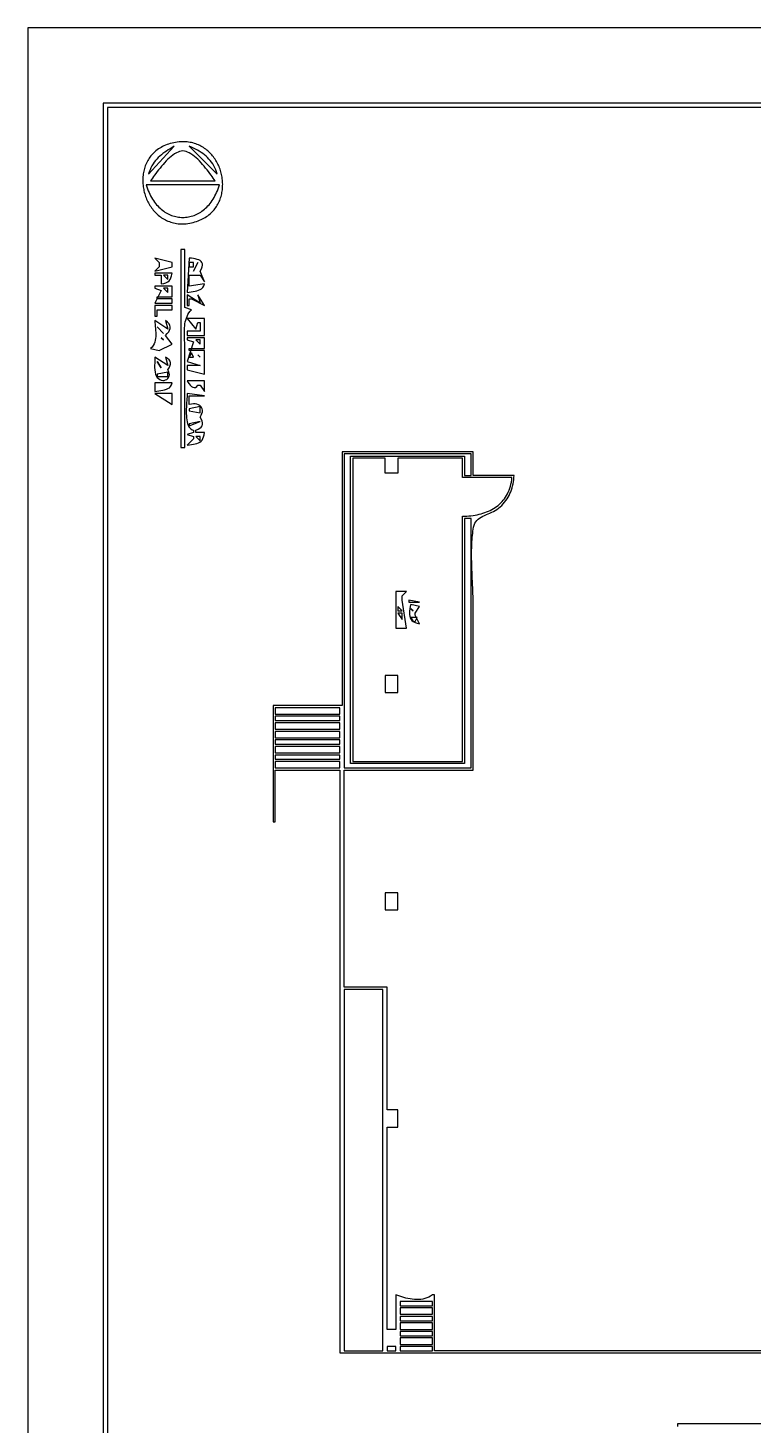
# Model space of a CAD drawing. Extents: x 0 to 792, y 0 to 1224.
# Drawn here: x 0 to 337, y 574 to 1224 of the extents above; entities that cross this region are included whole.
import ezdxf

# ---------------------------------------------------------------- set-up
doc = ezdxf.new("R2010")
doc.units = 0
doc.layers.add('C7', color=7, linetype='CONTINUOUS')

msp = doc.modelspace()

# ---------------------------------------------------------------- linework, layer by layer
at = {"layer": 'C7'}
for points in [[(0, 1224)], [(0, 1224), (0, 0), (792, 0), (792, 1224), (0, 1224)], [(35, 1189), (35, 53), (757, 53), (757, 1189), (35, 1189)], [(37, 1187), (37, 55), (755, 55), (755, 1187), (37, 1187)], [(67, 1170.4668), (66.1896, 1170.2551), (65.4059, 1170.0186), (64.6488, 1169.7579), (63.9181, 1169.4736), (63.2136, 1169.1666), (62.535, 1168.8375), (61.8823, 1168.4869), (61.2553, 1168.1157), (60.6537, 1167.7245), (60.0775, 1167.3141), (59.5264, 1166.8851), (59.0002, 1166.4382), (58.4988, 1165.9742), (58.022, 1165.4937), (57.5696, 1164.9976), (57.1414, 1164.4864), (56.7373, 1163.9609), (56.3571, 1163.4217), (56.0006, 1162.8697), (55.6676, 1162.3055), (55.358, 1161.7298), (55.0715, 1161.1434), (54.8081, 1160.5469), (54.5674, 1159.941), (54.3495, 1159.3264), (54.1539, 1158.704), (53.9807, 1158.0742), (53.8296, 1157.438), (53.7004, 1156.7959), (53.593, 1156.1488), (53.5071, 1155.4972), (53.4426, 1154.8419), (53.3994, 1154.1836), (53.3772, 1153.5231), (53.3759, 1152.861), (53.3953, 1152.198), (53.4352, 1151.5348), (53.4954, 1150.8722), (53.5758, 1150.2109), (53.6762, 1149.5515), (53.7964, 1148.8948), (53.9362, 1148.2415), (54.0955, 1147.5923), (54.274, 1146.9478), (54.4716, 1146.3089), (54.6882, 1145.6762), (54.9235, 1145.0504), (55.1773, 1144.4322), (55.4496, 1143.8224), (55.74, 1143.2216), (56.0485, 1142.6306), (56.3748, 1142.05), (56.7188, 1141.4806), (57.0804, 1140.923), (57.4592, 1140.3781), (57.8552, 1139.8464), (58.2681, 1139.3287), (58.6979, 1138.8258), (59.1442, 1138.3382), (59.607, 1137.8668), (60.0861, 1137.4122), (60.5812, 1136.9751), (61.0923, 1136.5563), (61.619, 1136.1564), (62.1613, 1135.7762), (62.719, 1135.4163), (63.2919, 1135.0776), (63.8798, 1134.7606), (64.4826, 1134.4661), (65.1, 1134.1948), (65.7318, 1133.9474), (66.378, 1133.7246), (67.0384, 1133.5271), (67.7127, 1133.3557), (68.4007, 1133.211), (69.1024, 1133.0938), (69.8174, 1133.0047), (70.5458, 1132.9444), (71.2871, 1132.9138), (72.0414, 1132.9134), (72.8084, 1132.944), (73.5879, 1133.0063), (74.3798, 1133.101), (75.1839, 1133.2287), (76, 1133.3904)], [(76, 1133.3903), (76.8136, 1133.5821), (77.6021, 1133.7978), (78.3656, 1134.0367), (79.1043, 1134.2982), (79.8182, 1134.5816), (80.5076, 1134.8863), (81.1726, 1135.2116), (81.8133, 1135.5569), (82.4299, 1135.9215), (83.0226, 1136.3048), (83.5914, 1136.7062), (84.1366, 1137.125), (84.6583, 1137.5605), (85.1567, 1138.0121), (85.6318, 1138.4792), (86.0839, 1138.961), (86.5131, 1139.4571), (86.9196, 1139.9666), (87.3034, 1140.489), (87.6648, 1141.0237), (88.0039, 1141.5699), (88.3209, 1142.127), (88.6158, 1142.6945), (88.889, 1143.2715), (89.1404, 1143.8576), (89.3702, 1144.452), (89.5787, 1145.0541), (89.766, 1145.6632), (89.9321, 1146.2787), (90.0773, 1146.9), (90.2017, 1147.5264), (90.3055, 1148.1573), (90.3888, 1148.792), (90.4517, 1149.4298), (90.4945, 1150.0702), (90.5172, 1150.7124), (90.5201, 1151.3559), (90.5032, 1151.9999), (90.4667, 1152.6439), (90.4107, 1153.2872), (90.3355, 1153.9291), (90.2412, 1154.569), (90.1279, 1155.2063), (89.9957, 1155.8402), (89.8449, 1156.4702), (89.6755, 1157.0956), (89.4877, 1157.7158), (89.2818, 1158.3301), (89.0577, 1158.9379), (88.8157, 1159.5384), (88.556, 1160.1312), (88.2786, 1160.7155), (87.9837, 1161.2906), (87.6715, 1161.856), (87.3421, 1162.411), (86.9957, 1162.9549), (86.6325, 1163.4871), (86.2525, 1164.007), (85.8559, 1164.5138), (85.4429, 1165.007), (85.0137, 1165.486), (84.5683, 1165.9499), (84.1069, 1166.3983), (83.6298, 1166.8305), (83.1369, 1167.2458), (82.6286, 1167.6435), (82.1049, 1168.0231), (81.5659, 1168.3838), (81.0119, 1168.7251), (80.443, 1169.0463), (79.8593, 1169.3467), (79.261, 1169.6257), (78.6482, 1169.8827), (78.0212, 1170.1169), (77.3799, 1170.3278), (76.7247, 1170.5147), (76.0556, 1170.677), (75.3728, 1170.814), (74.6764, 1170.925), (73.9666, 1171.0095), (73.2435, 1171.0667), (72.5074, 1171.0961), (71.7583, 1171.0969), (70.9964, 1171.0686), (70.2218, 1171.0104), (69.4347, 1170.9218), (68.6353, 1170.8021), (67.8236, 1170.6506), (67, 1170.4668)], [(68, 1169), (67.0552, 1168.4356), (66.1388, 1167.8759), (65.2515, 1167.3165), (64.3942, 1166.7531), (63.5676, 1166.1813), (62.7728, 1165.5967), (62.0103, 1164.9951), (61.2811, 1164.3719), (60.586, 1163.7229), (59.9258, 1163.0438), (59.3014, 1162.33), (58.7135, 1161.5774), (58.163, 1160.7814), (57.6507, 1159.9379), (57.1774, 1159.0423), (56.744, 1158.0903), (56.3512, 1157.0777), (56, 1156), (68, 1169)], [(57, 1153), (87, 1153), (86.5982, 1153.5696), (86.1478, 1154.2042), (85.6521, 1154.8948), (85.1143, 1155.6325), (84.5377, 1156.4084), (83.9257, 1157.2135), (83.2815, 1158.039), (82.6085, 1158.8759), (81.9098, 1159.7152), (81.1889, 1160.5481), (80.449, 1161.3657), (79.6935, 1162.1589), (78.9255, 1162.919), (78.1484, 1163.6369), (77.3656, 1164.3038), (76.5802, 1164.9107), (75.7956, 1165.4487), (75.0151, 1165.9089), (74.242, 1166.2824), (73.4796, 1166.5602), (72.7311, 1166.7334), (72, 1166.7932), (71.2688, 1166.7334), (70.5203, 1166.5602), (69.7579, 1166.2824), (68.9847, 1165.9089), (68.2042, 1165.4487), (67.4197, 1164.9107), (66.6343, 1164.3038), (65.8514, 1163.6369), (65.0743, 1162.919), (64.3064, 1162.1589), (63.5508, 1161.3657), (62.8109, 1160.5481), (62.09, 1159.7152), (61.3914, 1158.8759), (60.7183, 1158.039), (60.0741, 1157.2135), (59.4621, 1156.4084), (58.8856, 1155.6325), (58.3478, 1154.8948), (57.8521, 1154.2042), (57.4017, 1153.5696), (57, 1153)], [(75, 1169), (88, 1156), (87.6569, 1157.0571), (87.2732, 1158.0594), (86.8491, 1159.0092), (86.3852, 1159.9088), (85.8821, 1160.7607), (85.3402, 1161.5672), (84.7601, 1162.3307), (84.1422, 1163.0536), (83.4871, 1163.7381), (82.7953, 1164.3868), (82.0673, 1165.0019), (81.3035, 1165.5858), (80.5045, 1166.141), (79.6709, 1166.6697), (78.803, 1167.1744), (77.9015, 1167.6574), (76.9668, 1168.1211), (75.9995, 1168.5678), (75, 1169)], [(55, 1151), (55.2854, 1150.0717), (55.5943, 1149.1729), (55.9259, 1148.3036), (56.2793, 1147.4637), (56.6539, 1146.6533), (57.0488, 1145.8724), (57.4634, 1145.1209), (57.8969, 1144.3989), (58.3485, 1143.7064), (58.8175, 1143.0434), (59.303, 1142.4098), (59.8045, 1141.8057), (60.321, 1141.231), (60.8519, 1140.6859), (61.3963, 1140.1702), (61.9536, 1139.6839), (62.523, 1139.2272), (63.1037, 1138.7999), (63.695, 1138.402), (64.2961, 1138.0337), (64.9062, 1137.6948), (65.5247, 1137.3854), (66.1507, 1137.1054), (66.7835, 1136.8549), (67.4223, 1136.6339), (68.0664, 1136.4424), (68.7151, 1136.2803), (69.3675, 1136.1477), (70.023, 1136.0445), (70.6807, 1135.9709), (71.3399, 1135.9267), (71.9999, 1135.9119), (72.6599, 1135.9267), (73.3191, 1135.9709), (73.9768, 1136.0446), (74.6323, 1136.1477), (75.2847, 1136.2803), (75.9334, 1136.4424), (76.5775, 1136.6339), (77.2164, 1136.8549), (77.8492, 1137.1054), (78.4752, 1137.3854), (79.0936, 1137.6948), (79.7038, 1138.0337), (80.3049, 1138.4021), (80.8961, 1138.7999), (81.4768, 1139.2272), (82.0462, 1139.684), (82.6035, 1140.1702), (83.148, 1140.6859), (83.6789, 1141.2311), (84.1954, 1141.8057), (84.6968, 1142.4098), (85.1824, 1143.0434), (85.6514, 1143.7064), (86.103, 1144.399), (86.5364, 1145.1209), (86.951, 1145.8724), (87.346, 1146.6533), (87.7206, 1147.4637), (88.074, 1148.3036), (88.4056, 1149.1729), (88.7145, 1150.0717), (89, 1151), (55, 1151)], [(71, 1121), (71, 1029), (73, 1029), (73, 1074), (72.9897, 1074.9053), (72.9624, 1075.8298), (72.9232, 1076.7702), (72.8772, 1077.7238), (72.8294, 1078.6873), (72.785, 1079.6578), (72.7492, 1080.6323), (72.7269, 1081.6077), (72.7233, 1082.581), (72.7436, 1083.5493), (72.7928, 1084.5094), (72.876, 1085.4584), (72.9984, 1086.3933), (73.165, 1087.311), (73.381, 1088.2084), (73.6515, 1089.0827), (73.9816, 1089.9307), (74.3764, 1090.7494), (74.8409, 1091.5359), (75.3804, 1092.2871), (76, 1093), (73, 1094), (73, 1121), (71, 1121)], [(59, 1117), (61, 1115), (61, 1114), (61, 1113), (59, 1111), (67, 1113), (67, 1115), (59, 1117)], [(75, 1117), (74, 1101), (74.9339, 1101.2129), (75.8717, 1101.3718), (76.7984, 1101.5048), (77.6987, 1101.6398), (78.5577, 1101.805), (79.3604, 1102.0284), (80.0915, 1102.338), (80.7361, 1102.7619), (81.2791, 1103.3282), (81.7054, 1104.0648), (82, 1105), (75, 1104), (75, 1109), (79, 1109), (80, 1109), (82, 1106), (80, 1111), (80.6082, 1112.0273), (80.983, 1112.9268), (81.1427, 1113.7078), (81.1061, 1114.3793), (80.8916, 1114.9504), (80.5177, 1115.4303), (80.0032, 1115.828), (79.3665, 1116.1527), (78.6261, 1116.4135), (77.8008, 1116.6195), (76.9089, 1116.7798), (75.9691, 1116.9036), (75, 1117)], [(75, 1115), (75, 1113), (77, 1113), (77, 1115), (75, 1115)], [(79, 1115), (77, 1111), (79, 1115)], [(59, 1110), (59, 1109), (62, 1109), (62, 1105), (63.1887, 1105.2378), (64.1659, 1105.5358), (64.9568, 1105.9192), (65.5867, 1106.4132), (66.0807, 1107.0431), (66.4641, 1107.834), (66.7621, 1108.8112), (67, 1110), (59, 1110)], [(63, 1109), (65, 1107), (65, 1109), (63, 1109)], [(59, 1104), (59, 1103), (62, 1102), (59, 1096), (67, 1096), (67, 1098), (60, 1098), (60, 1099), (67, 1099), (67, 1104), (59, 1104)], [(63, 1103), (65, 1101), (65, 1103), (63, 1103)], [(74, 1100), (74, 1095), (75, 1095), (75, 1098), (76, 1098), (82, 1095), (79, 1100), (80, 1096), (74, 1100)], [(59, 1095), (59, 1090), (60, 1090), (60, 1093), (67, 1093), (67, 1095), (59, 1095)], [(59, 1088), (59.0253, 1087.0627), (59.0848, 1086.1181), (59.1654, 1085.1701), (59.2539, 1084.2228), (59.3372, 1083.2802), (59.4022, 1082.3463), (59.4358, 1081.4252), (59.4248, 1080.5209), (59.3563, 1079.6374), (59.2169, 1078.7788), (58.9937, 1077.9491), (58.6736, 1077.1523), (58.2433, 1076.3925), (57.6898, 1075.6737), (57, 1075), (61, 1074), (67, 1077), (64, 1081), (64.789, 1081.8874), (65.4191, 1082.721), (65.8738, 1083.5121), (66.1367, 1084.272), (66.1913, 1085.0119), (66.0214, 1085.7434), (65.6104, 1086.4777), (64.9421, 1087.2261), (64, 1088), (65, 1084), (59, 1088)], [(60, 1085), (63, 1082), (60, 1085)], [(74, 1089), (78, 1084), (79, 1087), (80, 1087), (80, 1083), (74, 1083), (74, 1081), (82, 1081), (82, 1089), (74, 1089)], [(62, 1080), (63, 1079), (62, 1080)], [(74, 1080), (74, 1079), (77, 1078), (74, 1069), (80, 1067), (74, 1067), (74, 1065), (82, 1063), (82, 1074), (75, 1074), (75, 1075), (82, 1075), (82, 1080), (74, 1080)], [(78, 1079), (80, 1077), (80, 1079), (78, 1079)], [(76, 1073), (75, 1071), (77, 1071), (76, 1073)], [(79, 1072), (80, 1071), (79, 1072)], [(59, 1071), (58.997, 1070.1729), (58.9662, 1069.2407), (58.9271, 1068.2331), (58.8991, 1067.1799), (58.9016, 1066.1106), (58.954, 1065.0551), (59.0759, 1064.0431), (59.2866, 1063.1042), (59.6056, 1062.2682), (60.0524, 1061.5648), (60.6611, 1060.9545), (61.3146, 1060.5217), (61.9917, 1060.255), (62.6716, 1060.1429), (63.3331, 1060.1739), (63.9554, 1060.3366), (64.5174, 1060.6194), (64.9981, 1061.0109), (65.3765, 1061.4996), (65.6317, 1062.0741), (65.7426, 1062.7228), (65.6883, 1063.4344), (65.4477, 1064.1972), (65, 1065), (65.5996, 1065.97), (66.0151, 1066.8375), (66.2349, 1067.6223), (66.2476, 1068.3442), (66.0419, 1069.0231), (65.6063, 1069.6788), (64.9295, 1070.3311), (64, 1071), (65, 1067), (59, 1071)], [(60, 1069), (62, 1066), (60, 1069)], [(59, 1059), (59, 1055), (59.9339, 1055.2129), (60.8717, 1055.3718), (61.7984, 1055.5048), (62.6987, 1055.6399), (63.5577, 1055.805), (64.3604, 1056.0284), (65.0915, 1056.338), (65.7361, 1056.7619), (66.2791, 1057.3282), (66.7054, 1058.0648), (67, 1059), (59, 1059)], [(60, 1063), (60, 1062), (65, 1062), (65, 1064), (60, 1063)], [(74, 1060), (74.3984, 1059.2796), (74.8779, 1058.5682), (75.4204, 1057.9154), (76.0081, 1057.3707), (76.6232, 1056.9835), (77.2478, 1056.8033), (77.864, 1056.8796), (78.454, 1057.262), (79, 1058), (80, 1058), (82, 1055), (82, 1060), (74, 1060)], [(59, 1054), (67, 1049), (67, 1054), (59, 1054)], [(74, 1054), (73.9873, 1053.317), (73.9531, 1052.55), (73.9034, 1051.7102), (73.8439, 1050.8089), (73.7804, 1049.8573), (73.7189, 1048.8668), (73.6652, 1047.8486), (73.625, 1046.814), (73.6043, 1045.7742), (73.6089, 1044.7406), (73.6446, 1043.7244), (73.7173, 1042.7368), (73.8329, 1041.7893), (73.9971, 1040.8929), (74.2158, 1040.0591), (74.4948, 1039.299), (74.8401, 1038.624), (75.2574, 1038.0453), (75.7526, 1037.5742), (76.3315, 1037.222), (77, 1037), (77, 1036), (74, 1035), (77, 1034), (77, 1033), (74, 1030), (75.0538, 1030.1826), (76.0403, 1030.3432), (76.9579, 1030.5003), (77.8049, 1030.6727), (78.5799, 1030.8791), (79.2813, 1031.1383), (79.9075, 1031.4688), (80.4571, 1031.8895), (80.9284, 1032.419), (81.3198, 1033.0761), (81.63, 1033.8795), (81.8572, 1034.8479), (82, 1036), (78, 1036), (78, 1037), (79.0553, 1037.4113), (79.9038, 1037.8778), (80.5449, 1038.4032), (80.978, 1038.9912), (81.2024, 1039.6456), (81.2174, 1040.3699), (81.0225, 1041.168), (80.6169, 1042.0434), (80, 1043), (80.5432, 1043.9339), (80.9054, 1044.8043), (81.0971, 1045.6077), (81.1289, 1046.3405), (81.0116, 1046.999), (80.7557, 1047.5798), (80.372, 1048.0793), (79.871, 1048.4939), (79.2634, 1048.8201), (78.56, 1049.0543), (77.7712, 1049.193), (76.9079, 1049.2325), (75.9806, 1049.1693), (75, 1049), (75, 1053), (82, 1053), (74, 1054)], [(75, 1047), (75, 1046), (80, 1045), (80, 1048), (75, 1047)], [(75, 1040), (75, 1039), (80, 1041), (75, 1040)], [(78, 1034), (80, 1032), (80, 1034), (78, 1034)], [(217.9097, 1000.1087), (218.7397, 1000.7274), (219.5202, 1001.3756), (220.2518, 1002.0521), (220.9355, 1002.7563), (221.5721, 1003.487), (222.1623, 1004.2435), (222.7071, 1005.0247), (223.2072, 1005.8299), (223.6635, 1006.6579), (224.0769, 1007.5081), (224.448, 1008.3793), (224.7779, 1009.2708), (225.0673, 1010.1815), (225.317, 1011.1107), (225.5279, 1012.0573), (225.7008, 1013.0204), (225.8366, 1013.9992), (225.936, 1014.9927), (226, 1016), (207, 1016), (207, 1027), (146, 1027), (146, 909), (114, 909), (114, 855), (115, 855), (115, 879), (145, 879), (145, 608), (356, 608)], [(147, 1026), (147, 880), (206, 880), (206, 996), (203, 996), (203, 882), (150, 882), (150, 1025), (203, 1025), (203, 1016), (206, 1016), (206, 1026), (147, 1026)], [(151, 1024), (151, 883), (202, 883), (202, 997), (203.0032, 997.0208), (203.9975, 997.0668), (204.9817, 997.1383), (205.9548, 997.2357), (206.9159, 997.3593), (207.8638, 997.5095), (208.7976, 997.6866), (209.7162, 997.8911), (210.6185, 998.1231), (211.5036, 998.3831), (212.3704, 998.6715), (213.2178, 998.9885), (214.0449, 999.3346), (214.8506, 999.71), (215.6339, 1000.1151), (216.3937, 1000.5504), (217.1291, 1001.016), (217.8389, 1001.5125), (218.5221, 1002.0401), (219.1778, 1002.5991), (219.8048, 1003.19), (220.4022, 1003.813), (220.9689, 1004.4686), (221.5039, 1005.1571), (222.0061, 1005.8787), (222.4746, 1006.634), (222.9082, 1007.4232), (223.306, 1008.2466), (223.6669, 1009.1047), (223.9899, 1009.9978), (224.2739, 1010.9262), (224.518, 1011.8902), (224.721, 1012.8903), (224.882, 1013.9268), (225, 1015), (202, 1015), (202, 1024), (172, 1024), (172, 1017), (166, 1017), (166, 1024), (151, 1024)], [(207.1481, 991.956), (207.3717, 992.8865), (207.7077, 993.7101), (208.1448, 994.4377), (208.6716, 995.0802), (209.2771, 995.6485), (209.9499, 996.1533), (210.6788, 996.6056), (211.4525, 997.0164), (212.2599, 997.3963), (213.0897, 997.7564), (213.9307, 998.1075), (214.7716, 998.4605), (215.6012, 998.8262), (216.4082, 999.2156), (217.1814, 999.6395), (217.9097, 1000.1088)], [(356, 609), (189, 609), (189, 635), (188, 635), (187.1789, 634.4403), (186.3225, 633.9733), (185.4348, 633.594), (184.5195, 633.2974), (183.5806, 633.0783), (182.622, 632.9318), (181.6476, 632.8527), (180.6613, 632.8362), (179.667, 632.8772), (178.6685, 632.9705), (177.6698, 633.1112), (176.6748, 633.2943), (175.6873, 633.5147), (174.7114, 633.7673), (173.7507, 634.0472), (172.8093, 634.3493), (171.8911, 634.6686), (171, 635), (171, 619), (167, 619), (167, 713), (172, 713), (172, 721), (167, 721), (167, 778), (147, 778), (147, 879), (207, 879), (207, 955), (206.9961, 955.9636), (206.9851, 956.9338), (206.9676, 957.9103), (206.9442, 958.8925), (206.9156, 959.8801), (206.8824, 960.8728), (206.8452, 961.87), (206.8048, 962.8714), (206.7618, 963.8766), (206.7169, 964.8853), (206.6706, 965.8969), (206.6237, 966.9112), (206.5767, 967.9277), (206.5305, 968.946), (206.4855, 969.9658), (206.4425, 970.9865), (206.4021, 972.0079), (206.3649, 973.0295), (206.3317, 974.051), (206.303, 975.0719), (206.2796, 976.0918), (206.2621, 977.1104), (206.251, 978.1272), (206.2472, 979.1419), (206.2512, 980.154), (206.2637, 981.1632), (206.2853, 982.169), (206.3167, 983.1711), (206.3586, 984.1691), (206.4116, 985.1625), (206.4763, 986.151), (206.5534, 987.1341), (206.6436, 988.1116), (206.7475, 989.0829), (206.8658, 990.0476), (206.9991, 991.0055), (207.1481, 991.9561)], [(171, 962), (171, 946), (171, 945), (176, 945), (174, 958), (174, 959), (174, 960), (176, 962), (171, 962)], [(172, 955), (172, 953), (174, 953), (172, 955)], [(177, 958), (177, 957), (182, 957), (177, 958)], [(178, 956), (177.7383, 954.9648), (177.5308, 953.9697), (177.3884, 953.0192), (177.3224, 952.1181), (177.3439, 951.271), (177.464, 950.4826), (177.6938, 949.7576), (178.0444, 949.1006), (178.5271, 948.5163), (179.1528, 948.0095), (179.9328, 947.5847), (180.8781, 947.2466), (182, 947), (180, 951), (180, 952), (182, 955), (178, 956)], [(172, 952), (174, 949), (174, 952), (172, 952)], [(178, 954), (179, 953), (178, 954)], [(178, 950), (179, 948), (180, 948), (181, 950), (178, 950)], [(166, 923), (166, 915), (172, 915), (172, 923), (166, 923)], [(115, 908), (115, 905), (145, 905), (145, 908), (115, 908)], [(115, 904), (115, 902), (145, 902), (145, 904), (115, 904)], [(115, 901), (115, 898), (145, 898), (145, 901), (115, 901)], [(115, 897), (115, 894), (145, 894), (145, 897), (115, 897)], [(115, 893), (115, 891), (145, 891), (145, 893), (115, 893)], [(115, 890), (115, 887), (145, 887), (145, 890), (115, 890)], [(115, 886), (115, 884), (145, 884), (145, 886), (115, 886)], [(115, 883), (115, 880), (145, 880), (145, 883), (115, 883)], [(166, 822), (166, 814), (172, 814), (172, 822), (166, 822)], [(147, 777), (147, 609), (165, 609), (165, 777), (147, 777)], [(173, 632), (173, 630), (188, 630), (188, 632), (173, 632)], [(173, 629), (173, 626), (188, 626), (188, 629), (173, 629)], [(173, 625), (173, 623), (188, 623), (188, 625), (173, 625)], [(173, 622), (173, 619), (188, 619), (188, 622), (173, 622)], [(173, 618), (173, 616), (188, 616), (188, 618), (173, 618)], [(167, 611), (167, 609), (171, 609), (171, 611), (167, 611)], [(173, 615), (173, 612), (188, 612), (188, 615), (173, 615)], [(173, 611), (173, 609), (188, 609), (188, 611), (173, 611)], [(356, 575), (302, 575), (301.9244, 573.835)]]:
    msp.add_lwpolyline(points, dxfattribs=at)

doc.saveas('drawing.dxf')
